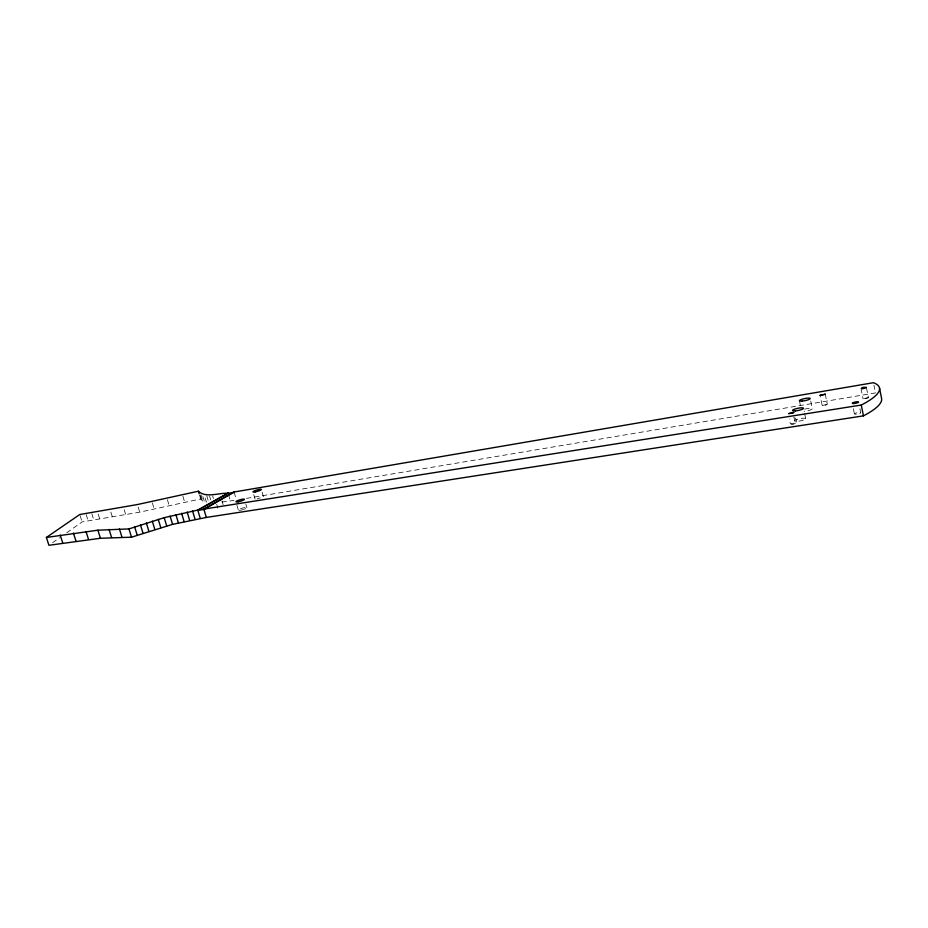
<?xml version="1.0" encoding="UTF-8"?>
<svg xmlns="http://www.w3.org/2000/svg" width="928" height="928" viewBox="0 0 928 928"><rect width="100%" height="100%" fill="white"/><g stroke="black" fill="none" stroke-linecap="round" stroke-linejoin="round"><path stroke-width="0.7" stroke-dasharray="4.64 3.48" d="M825.247 394.214L827.347 404.376L825.062 405.408L822.196 405.49L820.097 395.351M822.196 405.49L827.347 404.376M794.878 417.762C800.829 424.827 787.396 427.611 789.902 418.841M791.016 424.05L795.98 422.982M52.478 542.787L59.601 537.776M66.712 532.776L82.116 521.919L139.722 512.163L200.692 498.928L202.896 501.236L206.399 502.141L204.844 496.909M246.419 498.394L875.452 392.927L873.932 385.271M221.85 502.036L234.007 500.447M868.434 397.648L863.075 398.82L868.446 397.799L866.369 387.347M86.211 514.611L88.16 520.805M80.168 515.748L82.116 521.919M98.194 514.089L99.76 519.077M91.826 513.718L93.786 519.924M110.85 512.059L112.416 517.082M124.19 509.727L125.744 514.773M138.156 507.094L139.722 512.163M152.32 502.895L154.268 509.263M167.388 499.693L169.325 506.085M182.897 496.213L184.823 502.628M209.519 495.923L210.691 499.879M206.793 495.83L208.359 501.085M202.896 496.538L204.45 501.758M200.958 494.728L202.896 501.236M200.204 495.401L201.759 500.586M199.543 495.065L201.016 499.809M221.978 500.76L223.138 504.67M216.7 504.31L217.86 508.219M212.628 495.888L213.405 498.533M234.146 492.339L236.037 498.777M236.942 505.342L238.345 510.122M228.508 494.589L230.399 501.016M245.862 504.078L246.906 507.662M253.762 494.601L255.351 500.076M262.148 492.2L263.738 497.675A4.362 0.766 -16.1 0 0 261.719 497.582M799.414 400.734L800.481 405.803M793.823 416.997L794.646 420.894M810.747 401.047L812.336 408.668M804.622 413.447L805.713 418.656A5.638 1.16 -11.6 0 1 797.581 421.335A5.638 1.16 -11.6 0 1 797.256 419.34A5.638 1.16 -11.6 0 1 805.713 418.656M859.908 408.645L860.708 412.658A3.225 0.673 -11.1 0 0 855.871 413.076A3.225 0.673 -11.1 0 0 855.894 414.224A3.225 0.673 -11.1 0 0 860.72 412.832M853.354 408.668L854.444 414.004M861.01 388.53L863.075 398.82M804.704 409.178A5.51 1.102 -11.6 0 1 812.336 408.784A5.51 1.102 -11.6 0 1 804.089 411.29M243.588 509.437A4.454 0.8 -16.3 0 1 238.45 509.878A4.454 0.8 -16.3 0 1 245.352 507.488A4.454 0.8 -16.3 0 1 244.389 509.159M257.079 498.916A4.362 0.766 -16.1 0 1 260.188 497.907"/><path stroke-width="1.39" d="M206.318 517.441L172.585 524.355L131.521 537.196L100.433 538.263L48.929 545.293L46.4 537.451L79.773 514.506L137.379 504.554L198.395 491.214C205.749 498.452 219.321 492.559 228.126 493.302L197.861 510.4L203.94 509.449L234.053 492.014L873.422 382.707A110.896 21.901 -12 0 1 878.839 391.686L877.517 393.669A110.896 21.901 -12 0 1 861.277 405.049L203.835 509.112L206.318 517.441L863.446 415.86A110.734 22.62 -11.9 0 0 879.628 404.26L880.939 402.23A110.734 22.62 -11.9 0 0 881.6 398.541L879.524 388.101M203.835 509.112L234.053 492.014M46.4 537.451L97.892 530.201L128.957 528.914L164.186 517.685L197.757 510.064L228.033 492.988M228.126 493.302L234.146 492.339M60.216 535.085L62.733 542.973M73.428 533.078L75.957 541.012M86.002 531.454L88.531 539.446M97.892 530.201L100.433 538.263M109.052 529.354L111.592 537.486M128.957 528.914L131.521 537.196M119.422 528.925L121.974 537.126M140.453 524.888L142.993 533.148M134.641 526.872L137.205 535.143M152.285 521.118L154.814 529.366M146.346 522.974L148.874 531.222M164.186 517.685L166.704 525.932M158.247 519.355L160.764 527.603M175.902 514.657L178.408 522.905M170.091 516.119L172.585 524.355M187.178 512.094L189.672 520.364M181.61 513.312L184.104 521.571M197.757 510.064L200.239 518.358M192.572 511.015L195.054 519.286M198.395 491.214L199.16 493.777M861.277 405.049L863.446 415.86M825.247 394.214L820.097 395.351L825.247 394.214M793.776 412.531L788.8 413.621L793.776 412.531M866.381 387.486C859.56 390.769 860.175 386.338 866.381 387.486M853.493 403.541A3.225 0.65 -11.2 0 0 858.562 402.137A3.225 0.65 -11.2 0 0 854.201 402.276A3.225 0.65 -11.2 0 0 853.493 403.541M795.377 410.918A5.649 1.125 -11.7 0 0 803.532 408.25A5.649 1.125 -11.7 0 0 795.064 408.993A5.649 1.125 -11.7 0 0 795.377 410.918M802.291 401.093A5.522 1.067 -11.7 0 0 810.225 398.506A5.522 1.067 -11.7 0 0 801.943 399.272A5.522 1.067 -11.7 0 0 802.291 401.093M238.148 501.816A4.466 0.777 -16.2 0 0 244.458 499.299A4.466 0.777 -16.2 0 0 237.916 500.482A4.466 0.777 -16.2 0 0 238.148 501.816M255.223 491.898A4.362 0.742 -16.1 0 0 261.36 489.462A4.362 0.742 -16.1 0 0 254.91 490.645A4.362 0.742 -16.1 0 0 255.223 491.898"/></g></svg>
